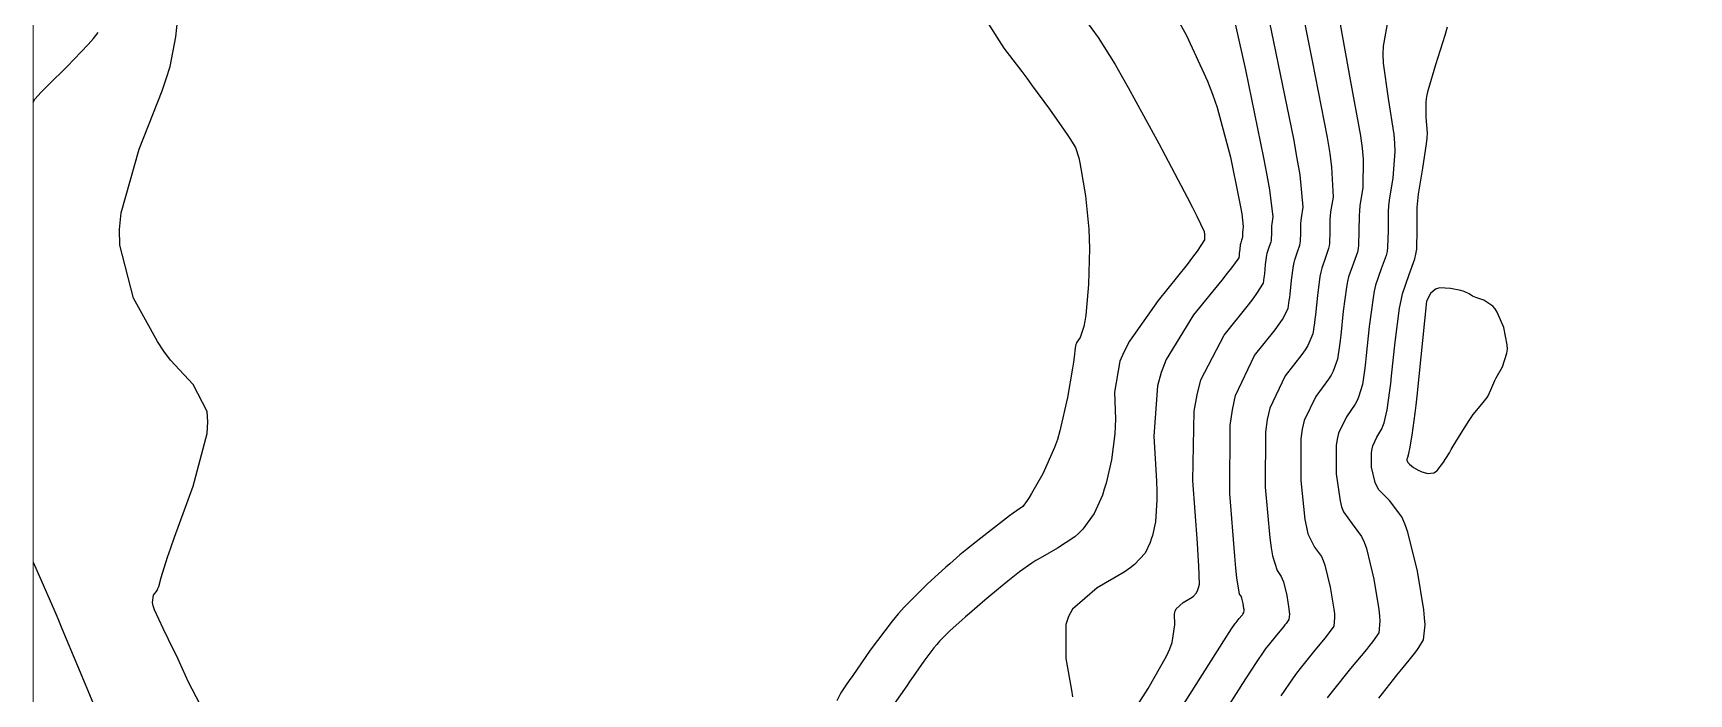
# Model space of a CAD drawing. Header units: metres. Extents: x 837117 to 838477, y 1189012 to 1191015.
# Drawn here: x 837476.5 to 837565.3, y 1189855.4 to 1189890.8 of the extents above; entities that cross this region are included whole.
import ezdxf

# ---------------------------------------------------------------- set-up
doc = ezdxf.new("R2010")
doc.units = ezdxf.units.M
doc.header["$LTSCALE"] = 0.3
doc.layers.add('COORD', color=7, linetype='Continuous', lineweight=20)
doc.layers.add('COTAS 10', color=1, linetype='Continuous')
doc.layers.add('COTAS INT', color=252, linetype='Continuous')

msp = doc.modelspace()

# ---------------------------------------------------------------- linework, layer by layer
at = {"layer": 'COORD'}
msp.add_lwpolyline([(837476.514, 1189013.872), (838476.514, 1189013.872), (838476.514, 1191013.872), (837476.514, 1191013.872)], close=True, dxfattribs=at)
at = {"layer": 'COTAS 10'}
for points, elevation in [([(837535.284, 1189854.067), (837536.333, 1189855.714), (837537.315, 1189857.441), (837537.49, 1189857.829), (837537.623, 1189858.178), (837537.757, 1189859.113), (837537.74, 1189859.71), (837537.779, 1189859.847), (837537.836, 1189859.97), (837538.201, 1189860.31), (837538.609, 1189860.546), (837538.694, 1189860.604), (837538.766, 1189860.659), (837538.927, 1189860.829), (837539, 1189860.991), (837539.017, 1189861.042), (837539.033, 1189861.094), (837539.081, 1189861.3), (837539.051, 1189862.286), (837539.019, 1189862.83), (837538.976, 1189863.491), (837538.735, 1189866.856), (837538.802, 1189870.562), (837538.954, 1189871.439), (837539.164, 1189872.25), (837540.403, 1189874.64), (837541.711, 1189876.264), (837541.963, 1189876.593), (837542.168, 1189876.868), (837542.514, 1189877.427), (837542.555, 1189877.711), (837542.567, 1189877.814), (837542.58, 1189877.928), (837542.632, 1189878.426), (837542.698, 1189878.923), (837542.72, 1189879.036), (837542.743, 1189879.139), (837542.841, 1189879.42), (837542.925, 1189879.65), (837542.94, 1189879.721), (837542.95, 1189879.794), (837542.958, 1189880.084), (837542.96, 1189880.41), (837542.967, 1189880.507), (837542.977, 1189880.606), (837543.039, 1189880.989), (837542.863, 1189882.44), (837542.723, 1189883.214), (837542.544, 1189884.148), (837541.571, 1189888.866), (837540.505, 1189893.647)], 1630), ([(837548.7, 1189855.183), (837549.493, 1189856.196), (837549.678, 1189856.429), (837549.847, 1189856.641), (837550.332, 1189857.232), (837550.686, 1189857.676), (837550.772, 1189857.794), (837550.853, 1189857.911), (837551.104, 1189858.319), (837551.187, 1189859.125), (837551.162, 1189859.492), (837551.116, 1189859.922), (837550.777, 1189861.998), (837550.259, 1189864.091), (837550.1, 1189864.532), (837549.935, 1189864.914), (837549.284, 1189865.79), (837548.713, 1189866.358), (837548.598, 1189866.544), (837548.502, 1189866.742), (837548.312, 1189867.565), (837548.315, 1189868.363), (837548.341, 1189868.546), (837548.378, 1189868.713), (837548.602, 1189869.178), (837548.865, 1189869.62), (837548.927, 1189869.772), (837548.983, 1189869.936), (837549.148, 1189870.637), (837549.295, 1189871.671), (837549.34, 1189872.046), (837549.388, 1189872.459), (837549.576, 1189874.272), (837549.815, 1189876.082), (837549.895, 1189876.494), (837549.98, 1189876.866), (837550.337, 1189877.889), (837550.643, 1189878.727), (837550.696, 1189878.984), (837550.735, 1189879.251), (837550.762, 1189880.304), (837550.769, 1189881.492), (837550.796, 1189881.844), (837550.833, 1189882.206), (837551.057, 1189883.598), (837551.265, 1189884.899), (837551.292, 1189885.205), (837551.307, 1189885.487), (837551.25, 1189886.306), (837551.242, 1189887.145), (837551.287, 1189887.439), (837551.352, 1189887.76), (837551.759, 1189889.142), (837552.266, 1189890.721), (837552.395, 1189891.166)], 1640), ([(837476.514, 1189887.134), (837476.605, 1189887.283), (837476.948, 1189887.666), (837477.12, 1189887.842), (837477.325, 1189888.049), (837478.342, 1189889.046), (837479.471, 1189890.225), (837479.746, 1189890.545), (837480.004, 1189890.863)], 1620), ([(837476.514, 1189862.481), (837476.859, 1189861.708), (837477.621, 1189859.962), (837477.84, 1189859.45), (837478.063, 1189858.925), (837478.9, 1189856.925), (837479.811, 1189854.746)], 1620)]:
    msp.add_lwpolyline(points, dxfattribs=dict(at, elevation=elevation))
at = {"layer": 'COTAS INT'}
for points, elevation in [([(837537.403, 1189853.561), (837538.69, 1189855.577), (837539.929, 1189857.531), (837540.178, 1189857.924), (837540.387, 1189858.253), (837540.804, 1189858.904), (837540.959, 1189859.129), (837541.004, 1189859.189), (837541.049, 1189859.248), (837541.215, 1189859.455), (837541.358, 1189859.626), (837541.387, 1189859.663), (837541.413, 1189859.696), (837541.469, 1189859.778), (837541.48, 1189859.884), (837541.477, 1189859.933), (837541.471, 1189859.99), (837541.426, 1189860.264), (837541.357, 1189860.541), (837541.336, 1189860.6), (837541.315, 1189860.65), (837541.229, 1189860.766), (837541.094, 1189861.63), (837541.041, 1189862.153), (837540.982, 1189862.797), (837540.714, 1189866.148), (837540.728, 1189869.808), (837540.847, 1189870.648), (837541.016, 1189871.412), (837542.043, 1189873.548), (837543.141, 1189874.935), (837543.356, 1189875.228), (837543.531, 1189875.482), (837543.841, 1189876.069), (837543.903, 1189876.503), (837543.922, 1189876.66), (837543.942, 1189876.834), (837544.021, 1189877.595), (837544.121, 1189878.355), (837544.155, 1189878.528), (837544.19, 1189878.684), (837544.34, 1189879.114), (837544.469, 1189879.466), (837544.491, 1189879.573), (837544.507, 1189879.686), (837544.519, 1189880.128), (837544.522, 1189880.627), (837544.533, 1189880.774), (837544.549, 1189880.926), (837544.642, 1189881.511), (837544.478, 1189883.239), (837544.33, 1189884.113), (837544.139, 1189885.158), (837543.079, 1189890.357), (837542.009, 1189895.474)], 1632), ([(837544.317, 1189893.392), (837545.122, 1189889.344), (837545.931, 1189885.24), (837546.071, 1189884.386), (837546.174, 1189883.654), (837546.246, 1189882.032), (837546.12, 1189881.246), (837546.099, 1189881.042), (837546.084, 1189880.843), (837546.08, 1189880.172), (837546.064, 1189879.577), (837546.042, 1189879.426), (837546.012, 1189879.281), (837545.84, 1189878.807), (837545.638, 1189878.23), (837545.59, 1189878.019), (837545.545, 1189877.787), (837545.409, 1189876.764), (837545.303, 1189875.74), (837545.276, 1189875.507), (837545.251, 1189875.295), (837545.168, 1189874.711), (837544.894, 1189874.096), (837544.749, 1189873.864), (837544.572, 1189873.606), (837543.683, 1189872.456), (837542.857, 1189870.737), (837542.721, 1189870.122), (837542.625, 1189869.447), (837542.613, 1189866.502), (837542.862, 1189863.784), (837542.931, 1189863.25), (837542.999, 1189862.812), (837543.243, 1189862.022), (837543.47, 1189861.716), (837543.527, 1189861.583), (837543.583, 1189861.429), (837543.764, 1189860.698), (837543.882, 1189859.973), (837543.898, 1189859.823), (837543.907, 1189859.694), (837543.878, 1189859.413), (837543.729, 1189859.198), (837543.662, 1189859.112), (837543.584, 1189859.013), (837543.208, 1189858.561), (837542.768, 1189858.016), (837542.65, 1189857.86), (837542.532, 1189857.701), (837542.121, 1189857.106), (837541.584, 1189856.276), (837541.387, 1189855.969), (837541.169, 1189855.628), (837540.21, 1189854.118)], 1634), ([(837537.279, 1189892.729), (837538.378, 1189890.706), (837539.513, 1189888.258), (837539.78, 1189887.556), (837540.026, 1189886.844), (837540.742, 1189884.187), (837541.202, 1189881.959), (837541.286, 1189881.518), (837541.352, 1189881.152), (837541.435, 1189880.467), (837541.406, 1189880.286), (837541.401, 1189880.239), (837541.398, 1189880.194), (837541.397, 1189880.039), (837541.393, 1189879.903), (837541.388, 1189879.868), (837541.381, 1189879.835), (837541.342, 1189879.726), (837541.296, 1189879.593), (837541.284, 1189879.545), (837541.274, 1189879.491), (837541.243, 1189879.257), (837541.219, 1189879.021), (837541.212, 1189878.968), (837541.207, 1189878.919), (837541.188, 1189878.785), (837540.805, 1189878.255), (837540.57, 1189877.957), (837540.28, 1189877.593), (837538.764, 1189875.733), (837537.292, 1189873.343), (837537.029, 1189872.645), (837536.83, 1189871.932), (837536.631, 1189869.225), (837536.773, 1189866.813), (837536.788, 1189866.284), (837536.793, 1189865.817), (837536.723, 1189864.635), (837536.555, 1189863.898), (837536.498, 1189863.712), (837536.436, 1189863.534), (837536.176, 1189862.954), (837535.603, 1189862.348), (837535.344, 1189862.154), (837535.042, 1189861.947), (837533.588, 1189861.106), (837532.273, 1189859.965), (837532.058, 1189859.571), (837531.909, 1189859.142), (837531.908, 1189857.309), (837532.221, 1189855.611), (837532.27, 1189855.268)], 1628), ([(837485.455, 1189854.881), (837484.854, 1189856.04), (837484.368, 1189857.123), (837484.222, 1189857.433), (837484.071, 1189857.747), (837483.485, 1189858.922), (837483.029, 1189859.927), (837482.96, 1189860.135), (837482.916, 1189860.313), (837482.966, 1189860.702), (837483.16, 1189860.965), (837483.207, 1189861.063), (837483.252, 1189861.172), (837483.389, 1189861.659), (837483.725, 1189862.75), (837483.894, 1189863.24), (837484.096, 1189863.811), (837485.1, 1189866.554), (837485.843, 1189869.379), (837485.881, 1189870.003), (837485.845, 1189870.558), (837485.107, 1189871.991), (837483.877, 1189873.3), (837483.531, 1189873.778), (837483.183, 1189874.305), (837481.906, 1189876.624), (837481.166, 1189879.458), (837481.156, 1189880.31), (837481.231, 1189881.191), (837482.206, 1189884.615), (837483.436, 1189887.737), (837483.671, 1189888.426), (837483.86, 1189889.04), (837484.165, 1189890.628), (837484.277, 1189891.636)], 1622), ([(837527.741, 1189891.345), (837528.592, 1189890.026), (837529.55, 1189888.766), (837529.814, 1189888.412), (837530.079, 1189888.055), (837531.034, 1189886.748), (837531.829, 1189885.63), (837531.994, 1189885.393), (837532.134, 1189885.188), (837532.439, 1189884.707), (837532.609, 1189884.142), (837532.664, 1189883.883), (837532.722, 1189883.579), (837532.962, 1189882.113), (837533.147, 1189880.316), (837533.17, 1189879.804), (837533.182, 1189879.285), (837533.127, 1189877.357), (837532.978, 1189875.723), (837532.931, 1189875.388), (837532.881, 1189875.105), (837532.682, 1189874.509), (837532.511, 1189874.266), (837532.48, 1189874.206), (837532.455, 1189874.148), (837532.423, 1189873.964), (837532.367, 1189873.455), (837532.327, 1189873.193), (837532.277, 1189872.878), (837532.008, 1189871.303), (837531.598, 1189869.507), (837531.459, 1189869.053), (837531.309, 1189868.618), (837530.674, 1189867.204), (837530.08, 1189866.151), (837529.955, 1189865.944), (837529.847, 1189865.774), (837529.601, 1189865.463), (837529.262, 1189865.227), (837529.096, 1189865.103), (837528.898, 1189864.954), (837527.925, 1189864.205), (837526.948, 1189863.444), (837526.748, 1189863.287), (837526.58, 1189863.154), (837526.227, 1189862.871), (837525.864, 1189862.551), (837525.689, 1189862.395), (837525.482, 1189862.209), (837524.466, 1189861.295), (837523.254, 1189860.081), (837522.923, 1189859.706), (837522.595, 1189859.314), (837521.426, 1189857.76), (837520.48, 1189856.398), (837520.293, 1189856.127), (837520.137, 1189855.903), (837519.842, 1189855.477), (837519.637, 1189855.037)], 1624), ([(837532.963, 1189891.527), (837533.64, 1189890.6), (837534.552, 1189889.157), (837534.887, 1189888.578), (837535.259, 1189887.922), (837536.902, 1189884.908), (837538.417, 1189882.045), (837538.708, 1189881.484), (837538.944, 1189881.024), (837539.331, 1189880.201), (837539.349, 1189880.03), (837539.351, 1189879.981), (837539.352, 1189879.932), (837539.347, 1189879.749), (837538.957, 1189879.137), (837538.716, 1189878.818), (837538.418, 1189878.433), (837536.858, 1189876.501), (837535.322, 1189874.316), (837535.038, 1189873.77), (837534.816, 1189873.251), (837534.527, 1189871.594), (837534.57, 1189870.134), (837534.558, 1189869.739), (837534.535, 1189869.348), (837534.365, 1189867.969), (837534.076, 1189866.703), (837533.978, 1189866.383), (837533.872, 1189866.076), (837533.425, 1189865.079), (837532.823, 1189864.24), (837532.619, 1189864.032), (837532.399, 1189863.836), (837531.471, 1189863.219), (837530.53, 1189862.696), (837530.302, 1189862.558), (837530.089, 1189862.424), (837529.435, 1189861.967), (837528.809, 1189861.467), (837528.612, 1189861.306), (837528.406, 1189861.136), (837527.575, 1189860.439), (837526.744, 1189859.726), (837526.536, 1189859.546), (837526.338, 1189859.373), (837525.704, 1189858.811), (837525.14, 1189858.246), (837524.986, 1189858.072), (837524.833, 1189857.89), (837524.289, 1189857.166), (837523.72, 1189856.345), (837523.552, 1189856.101), (837523.379, 1189855.849), (837522.713, 1189854.88)], 1626), ([(837546.625, 1189891.31), (837547.165, 1189888.332), (837547.723, 1189885.322), (837547.811, 1189884.659), (837547.871, 1189884.069), (837547.85, 1189882.554), (837547.691, 1189881.566), (837547.664, 1189881.309), (837547.646, 1189881.059), (837547.64, 1189880.216), (837547.621, 1189879.468), (837547.593, 1189879.279), (837547.556, 1189879.096), (837547.339, 1189878.501), (837547.085, 1189877.775), (837547.025, 1189877.511), (837546.968, 1189877.219), (837546.798, 1189875.934), (837546.665, 1189874.647), (837546.631, 1189874.353), (837546.599, 1189874.087), (837546.495, 1189873.353), (837546.257, 1189872.709), (837546.141, 1189872.5), (837546.003, 1189872.278), (837545.322, 1189871.363), (837544.697, 1189870.063), (837544.594, 1189869.597), (837544.522, 1189869.085), (837544.513, 1189866.856), (837544.742, 1189864.77), (837544.82, 1189864.348), (837544.904, 1189863.994), (837545.256, 1189863.278), (837545.625, 1189862.782), (837545.718, 1189862.566), (837545.808, 1189862.316), (837546.101, 1189861.131), (837546.293, 1189859.956), (837546.319, 1189859.712), (837546.334, 1189859.504), (837546.287, 1189859.048), (837546.045, 1189858.7), (837545.936, 1189858.56), (837545.809, 1189858.401), (837545.2, 1189857.667), (837544.487, 1189856.784), (837544.295, 1189856.53), (837544.105, 1189856.273), (837543.439, 1189855.309)], 1636), ([(837549.18, 1189891.523), (837548.928, 1189890.139), (837548.918, 1189889.696), (837548.934, 1189889.227), (837549.207, 1189887.319), (837549.515, 1189885.404), (837549.552, 1189884.932), (837549.568, 1189884.484), (837549.453, 1189883.076), (837549.262, 1189881.886), (837549.23, 1189881.577), (837549.208, 1189881.276), (837549.201, 1189880.26), (837549.178, 1189879.36), (837549.145, 1189879.131), (837549.099, 1189878.912), (837548.838, 1189878.195), (837548.533, 1189877.321), (837548.46, 1189877.002), (837548.392, 1189876.65), (837548.187, 1189875.103), (837548.026, 1189873.553), (837547.986, 1189873.2), (837547.947, 1189872.879), (837547.822, 1189871.995), (837547.62, 1189871.323), (837547.534, 1189871.136), (837547.434, 1189870.949), (837546.962, 1189870.271), (837546.538, 1189869.388), (837546.468, 1189869.071), (837546.418, 1189868.724), (837546.412, 1189867.211), (837546.622, 1189865.756), (837546.709, 1189865.446), (837546.808, 1189865.176), (837547.27, 1189864.534), (837547.78, 1189863.848), (837547.909, 1189863.549), (837548.034, 1189863.204), (837548.439, 1189861.565), (837548.705, 1189859.939), (837548.741, 1189859.602), (837548.76, 1189859.314), (837548.696, 1189858.684), (837548.361, 1189858.202), (837548.211, 1189858.008), (837548.035, 1189857.788), (837547.192, 1189856.774), (837546.207, 1189855.552), (837545.941, 1189855.201)], 1638), ([(837551.259, 1189876.458), (837550.749, 1189871.366), (837550.695, 1189870.893), (837550.643, 1189870.463), (837550.475, 1189869.279), (837550.346, 1189868.55), (837550.319, 1189868.408), (837550.296, 1189868.291), (837550.241, 1189868.086), (837550.218, 1189868.038), (837550.212, 1189868.002), (837550.212, 1189867.919), (837550.271, 1189867.807), (837550.306, 1189867.769), (837550.349, 1189867.728), (837550.57, 1189867.555), (837550.854, 1189867.388), (837550.935, 1189867.35), (837551.018, 1189867.316), (837551.33, 1189867.224), (837551.649, 1189867.268), (837551.738, 1189867.32), (837551.826, 1189867.39), (837552.144, 1189867.783), (837552.487, 1189868.338), (837552.59, 1189868.509), (837552.698, 1189868.687), (837553.118, 1189869.393), (837553.546, 1189870.074), (837553.659, 1189870.237), (837553.769, 1189870.389), (837554.144, 1189870.844), (837554.449, 1189871.21), (837554.516, 1189871.306), (837554.574, 1189871.399), (837554.718, 1189871.714), (837554.868, 1189872.085), (837554.93, 1189872.213), (837555.001, 1189872.352), (837555.33, 1189872.944), (837555.578, 1189873.672), (837555.598, 1189873.895), (837555.596, 1189874.129), (837555.413, 1189875.054), (837555.054, 1189875.88), (837554.941, 1189876.051), (837554.822, 1189876.197), (837554.344, 1189876.518), (837553.908, 1189876.667), (837553.816, 1189876.705), (837553.735, 1189876.741), (837553.546, 1189876.861), (837553.325, 1189876.971), (837553.225, 1189877.002), (837553.108, 1189877.033), (837552.546, 1189877.146), (837551.972, 1189877.173), (837551.848, 1189877.15), (837551.739, 1189877.114), (837551.473, 1189876.874), (837551.259, 1189876.458)], 1642)]:
    msp.add_lwpolyline(points, dxfattribs=dict(at, elevation=elevation))

doc.saveas('drawing.dxf')
